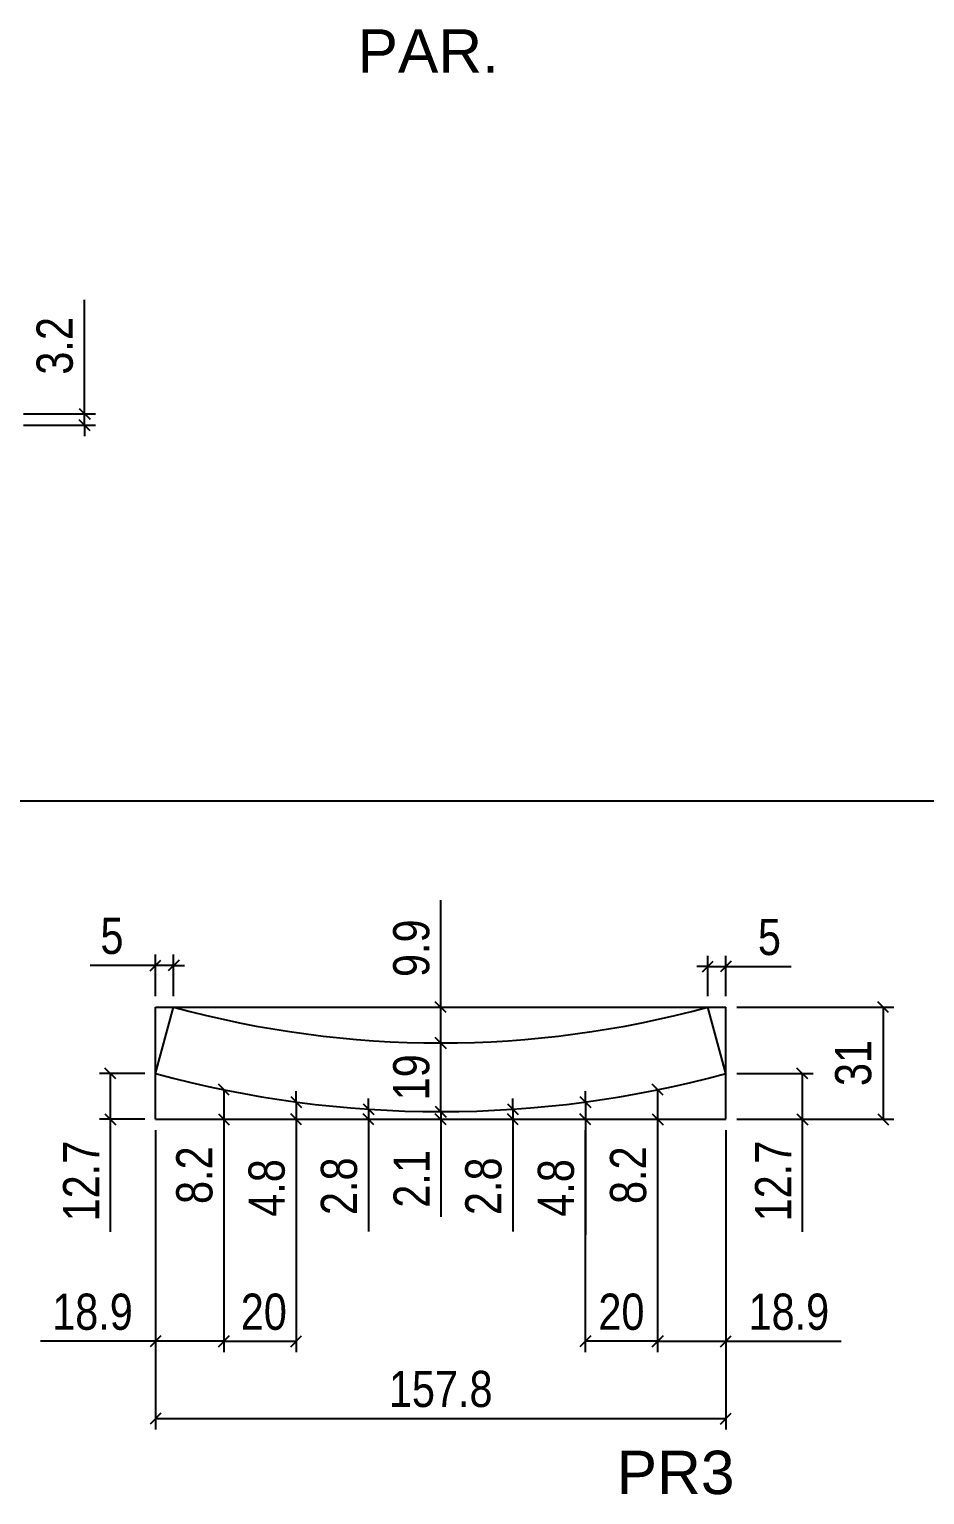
# Model space of a CAD drawing. Extents: x 2815 to 9069, y 548 to 5044.
# Drawn here: x 6887.7 to 7135.4, y 2167.5 to 2572.7 of the extents above; entities that cross this region are included whole.
import ezdxf

# ---------------------------------------------------------------- set-up
doc = ezdxf.new("R2010")
doc.units = 0
for name, color, linetype in [('5', 5, 'Continuous'), ('Cotas', 1, 'Continuous'), ('Painéis', 200, 'Continuous')]:
    doc.layers.add(name, color=color, linetype=linetype)
doc.layers.add('Escoras', color=2, linetype='Continuous', lineweight=25)
doc.styles.add('COTA TECNICA-50', font='techl___.ttf', dxfattribs={"height": 10})
doc.styles.get("Standard").update_dxf_attribs({"font": 'arial.ttf'})
doc.dimstyles.new('COTA PAINEL-50', dxfattribs={"dimtxt": 10, "dimasz": 3, "dimexe": 3, "dimexo": 3, "dimgap": 3, "dimtad": 1, "dimdec": 1, "dimzin": 12, "dimdsep": 46, "dimtxsty": 'COTA TECNICA-50', "dimblk1": 'OBLIQUE', "dimblk2": 'OBLIQUE', "dimsah": 1, "dimcen": 0.9, "dimclrd": 4, "dimclre": 4, "dimclrt": 240, "dimadec": 1, "dimazin": 3, "dimtfac": 1, "dimtdec": 1, "dimtmove": 0, "dimatfit": 3, "dimfxl": 1, "dimtolj": 1, "dimtzin": 12, "dimarcsym": 0})

# ---------------------------------------------------------------- blocks, each defined once
blk = doc.blocks.new('_Oblique')
at = {"color": 0, "linetype": 'ByBlock', "lineweight": -2}
blk.add_line((-0.5, -0.5), (0.5, 0.5), dxfattribs=at)
blk = doc.blocks.new('*D306')
at = {"layer": 'Defpoints', "color": 0, "linetype": 'ByBlock', "transparency": 16777216}
for p in [(6922.61, 2271.36), (7080.4, 2271.36), (7080.4, 2188.59)]:
    blk.add_point(p, dxfattribs=at)
at = {"layer": 'Painéis', "color": 4, "linetype": 'ByBlock', "lineweight": -2, "transparency": 16777216}
for p, q in [((6922.61, 2268.36), (6922.61, 2185.59)), ((7080.4, 2268.36), (7080.4, 2185.59)), ((6922.61, 2188.59), (7080.4, 2188.59))]:
    blk.add_line(p, q, dxfattribs=at)
at = {"layer": 'Painéis', "color": 4, "linetype": 'ByBlock', "lineweight": -2, "transparency": 16777216, "xscale": 3, "yscale": 3, "zscale": 3, "rotation": 180}
blk.add_blockref('_Oblique', (6922.61, 2188.59), dxfattribs=at)
at = {"layer": 'Painéis', "color": 4, "linetype": 'ByBlock', "lineweight": -2, "transparency": 16777216, "xscale": 3, "yscale": 3, "zscale": 3}
blk.add_blockref('_Oblique', (7080.4, 2188.59), dxfattribs=at)
at = {"layer": 'Painéis', "color": 240, "linetype": 'ByBlock', "transparency": 16777216, "insert": (7001.51, 2196.72), "char_height": 10, "attachment_point": 5, "style": 'COTA TECNICA-50'}
blk.add_mtext('\\A1;157.8', dxfattribs=at)
blk = doc.blocks.new('*D307')
at = {"layer": 'Defpoints', "color": 0, "linetype": 'ByBlock', "transparency": 16777216}
for p in [(7080.4, 2302.35), (7080.4, 2271.36), (7123.9, 2271.36)]:
    blk.add_point(p, dxfattribs=at)
at = {"layer": 'Painéis', "color": 4, "linetype": 'ByBlock', "lineweight": -2, "transparency": 16777216}
for p, q in [((7083.4, 2302.35), (7126.9, 2302.35)), ((7123.9, 2302.35), (7123.9, 2271.36)), ((7083.4, 2271.36), (7126.9, 2271.36))]:
    blk.add_line(p, q, dxfattribs=at)
at = {"layer": 'Painéis', "color": 4, "linetype": 'ByBlock', "lineweight": -2, "transparency": 16777216, "xscale": 3, "yscale": 3, "zscale": 3}
for p, rotation in [((7123.9, 2302.35), 90), ((7123.9, 2271.36), 270)]:
    blk.add_blockref('_Oblique', p, dxfattribs=dict(at, rotation=rotation))
at = {"layer": 'Painéis', "color": 240, "linetype": 'ByBlock', "transparency": 16777216, "insert": (7115.68, 2286.91), "char_height": 10, "attachment_point": 5, "rotation": 90, "style": 'COTA TECNICA-50'}
blk.add_mtext('\\A1;31', dxfattribs=at)
blk = doc.blocks.new('*D308')
at = {"layer": 'Defpoints', "color": 0, "linetype": 'ByBlock', "transparency": 16777216}
for p in [(6922.61, 2284.02), (6910.09, 2271.36), (6922.61, 2271.36)]:
    blk.add_point(p, dxfattribs=at)
at = {"layer": 'Painéis', "color": 4, "linetype": 'ByBlock', "lineweight": -2, "transparency": 16777216}
for p, q in [((6919.61, 2284.02), (6907.09, 2284.02)), ((6910.09, 2284.02), (6910.09, 2271.36)), ((6919.61, 2271.36), (6907.09, 2271.36)), ((6910.09, 2271.36), (6910.09, 2240.19))]:
    blk.add_line(p, q, dxfattribs=at)
at = {"layer": 'Painéis', "color": 4, "linetype": 'ByBlock', "lineweight": -2, "transparency": 16777216, "xscale": 3, "yscale": 3, "zscale": 3}
for p, rotation in [((6910.09, 2284.02), 90), ((6910.09, 2271.36), 270)]:
    blk.add_blockref('_Oblique', p, dxfattribs=dict(at, rotation=rotation))
at = {"layer": 'Painéis', "color": 240, "linetype": 'ByBlock', "transparency": 16777216, "insert": (6902.02, 2254.27), "char_height": 10, "attachment_point": 5, "rotation": 90, "style": 'COTA TECNICA-50'}
blk.add_mtext('\\A1;12.7', dxfattribs=at)
blk = doc.blocks.new('*D309')
at = {"layer": 'Defpoints', "color": 0, "linetype": 'ByBlock', "transparency": 16777216}
for p in [(7080.4, 2284.02), (7080.4, 2271.36), (7101.55, 2271.36)]:
    blk.add_point(p, dxfattribs=at)
at = {"layer": 'Painéis', "color": 4, "linetype": 'ByBlock', "lineweight": -2, "transparency": 16777216}
for p, q in [((7083.4, 2284.02), (7104.55, 2284.02)), ((7101.55, 2284.02), (7101.55, 2271.36)), ((7083.4, 2271.36), (7104.55, 2271.36)), ((7101.55, 2271.36), (7101.55, 2240.19))]:
    blk.add_line(p, q, dxfattribs=at)
at = {"layer": 'Painéis', "color": 4, "linetype": 'ByBlock', "lineweight": -2, "transparency": 16777216, "xscale": 3, "yscale": 3, "zscale": 3}
for p, rotation in [((7101.55, 2284.02), 90), ((7101.55, 2271.36), 270)]:
    blk.add_blockref('_Oblique', p, dxfattribs=dict(at, rotation=rotation))
at = {"layer": 'Painéis', "color": 240, "linetype": 'ByBlock', "transparency": 16777216, "insert": (7093.48, 2254.27), "char_height": 10, "attachment_point": 5, "rotation": 90, "style": 'COTA TECNICA-50'}
blk.add_mtext('\\A1;12.7', dxfattribs=at)
blk = doc.blocks.new('*D310')
at = {"layer": 'Defpoints', "color": 0, "linetype": 'ByBlock', "transparency": 16777216}
for p in [(7080.4, 2313.59), (7075.4, 2302.35), (7080.4, 2302.35)]:
    blk.add_point(p, dxfattribs=at)
at = {"layer": 'Painéis', "color": 4, "linetype": 'ByBlock', "lineweight": -2, "transparency": 16777216}
for p, q in [((7075.4, 2305.35), (7075.4, 2316.59)), ((7080.4, 2305.35), (7080.4, 2316.59)), ((7075.4, 2313.59), (7072.4, 2313.59)), ((7075.4, 2313.59), (7080.4, 2313.59)), ((7080.4, 2313.59), (7098.5, 2313.59))]:
    blk.add_line(p, q, dxfattribs=at)
at = {"layer": 'Painéis', "color": 4, "linetype": 'ByBlock', "lineweight": -2, "transparency": 16777216, "xscale": 3, "yscale": 3, "zscale": 3}
blk.add_blockref('_Oblique', (7075.4, 2313.59), dxfattribs=at)
at = {"layer": 'Painéis', "color": 4, "linetype": 'ByBlock', "lineweight": -2, "transparency": 16777216, "xscale": 3, "yscale": 3, "zscale": 3, "rotation": 180}
blk.add_blockref('_Oblique', (7080.4, 2313.59), dxfattribs=at)
at = {"layer": 'Painéis', "color": 240, "linetype": 'ByBlock', "transparency": 16777216, "insert": (7092.45, 2321.7), "char_height": 10, "attachment_point": 5, "style": 'COTA TECNICA-50'}
blk.add_mtext('\\A1;5', dxfattribs=at)
blk = doc.blocks.new('*D311')
at = {"layer": 'Defpoints', "color": 0, "linetype": 'ByBlock', "transparency": 16777216}
for p in [(6922.61, 2313.89), (6922.61, 2302.35), (6927.61, 2302.35)]:
    blk.add_point(p, dxfattribs=at)
at = {"layer": 'Painéis', "color": 4, "linetype": 'ByBlock', "lineweight": -2, "transparency": 16777216}
for p, q in [((6922.61, 2313.89), (6904.52, 2313.89)), ((6922.61, 2305.35), (6922.61, 2316.89)), ((6927.61, 2313.89), (6922.61, 2313.89)), ((6927.61, 2305.35), (6927.61, 2316.89)), ((6927.61, 2313.89), (6930.61, 2313.89))]:
    blk.add_line(p, q, dxfattribs=at)
at = {"layer": 'Painéis', "color": 4, "linetype": 'ByBlock', "lineweight": -2, "transparency": 16777216, "xscale": 3, "yscale": 3, "zscale": 3}
blk.add_blockref('_Oblique', (6922.61, 2313.89), dxfattribs=at)
at = {"layer": 'Painéis', "color": 4, "linetype": 'ByBlock', "lineweight": -2, "transparency": 16777216, "xscale": 3, "yscale": 3, "zscale": 3, "rotation": 180}
blk.add_blockref('_Oblique', (6927.61, 2313.89), dxfattribs=at)
at = {"layer": 'Painéis', "color": 240, "linetype": 'ByBlock', "transparency": 16777216, "insert": (6910.56, 2321.99), "char_height": 10, "attachment_point": 5, "style": 'COTA TECNICA-50'}
blk.add_mtext('\\A1;5', dxfattribs=at)
blk = doc.blocks.new('*D94')
at = {"layer": 'Defpoints', "color": 0, "linetype": 'ByBlock', "transparency": 16777216}
for p in [(6922.61, 2271.36), (6941.51, 2271.36), (6922.61, 2209.97)]:
    blk.add_point(p, dxfattribs=at)
at = {"layer": 'Painéis', "color": 4, "linetype": 'ByBlock', "lineweight": -2, "transparency": 16777216}
for p, q in [((6922.61, 2268.36), (6922.61, 2206.97)), ((6941.51, 2268.36), (6941.51, 2206.97)), ((6922.61, 2209.97), (6890.75, 2209.97)), ((6941.51, 2209.97), (6922.61, 2209.97))]:
    blk.add_line(p, q, dxfattribs=at)
at = {"layer": 'Painéis', "color": 4, "linetype": 'ByBlock', "lineweight": -2, "transparency": 16777216, "xscale": 3, "yscale": 3, "zscale": 3, "rotation": 180}
blk.add_blockref('_Oblique', (6922.61, 2209.97), dxfattribs=at)
at = {"layer": 'Painéis', "color": 4, "linetype": 'ByBlock', "lineweight": -2, "transparency": 16777216, "xscale": 3, "yscale": 3, "zscale": 3}
blk.add_blockref('_Oblique', (6941.51, 2209.97), dxfattribs=at)
at = {"layer": 'Painéis', "color": 240, "linetype": 'ByBlock', "transparency": 16777216, "insert": (6905.18, 2218.07), "char_height": 10, "attachment_point": 5, "style": 'COTA TECNICA-50'}
blk.add_mtext('\\A1;18.9', dxfattribs=at)
blk = doc.blocks.new('*D95')
at = {"layer": 'Defpoints', "color": 0, "linetype": 'ByBlock', "transparency": 16777216}
for p in [(6941.51, 2271.36), (6961.51, 2271.36), (6961.51, 2209.97)]:
    blk.add_point(p, dxfattribs=at)
at = {"layer": 'Painéis', "color": 4, "linetype": 'ByBlock', "lineweight": -2, "transparency": 16777216}
for p, q in [((6941.51, 2268.36), (6941.51, 2206.97)), ((6961.51, 2268.36), (6961.51, 2206.97)), ((6941.51, 2209.97), (6961.51, 2209.97))]:
    blk.add_line(p, q, dxfattribs=at)
at = {"layer": 'Painéis', "color": 4, "linetype": 'ByBlock', "lineweight": -2, "transparency": 16777216, "xscale": 3, "yscale": 3, "zscale": 3, "rotation": 180}
blk.add_blockref('_Oblique', (6941.51, 2209.97), dxfattribs=at)
at = {"layer": 'Painéis', "color": 4, "linetype": 'ByBlock', "lineweight": -2, "transparency": 16777216, "xscale": 3, "yscale": 3, "zscale": 3}
blk.add_blockref('_Oblique', (6961.51, 2209.97), dxfattribs=at)
at = {"layer": 'Painéis', "color": 240, "linetype": 'ByBlock', "transparency": 16777216, "insert": (6952.57, 2218.07), "char_height": 10, "attachment_point": 5, "style": 'COTA TECNICA-50'}
blk.add_mtext('\\A1;20', dxfattribs=at)
blk = doc.blocks.new('*D96')
at = {"layer": 'Defpoints', "color": 0, "linetype": 'ByBlock', "transparency": 16777216}
for p in [(7061.51, 2271.36), (7080.4, 2271.36), (7080.4, 2209.97)]:
    blk.add_point(p, dxfattribs=at)
at = {"layer": 'Painéis', "color": 4, "linetype": 'ByBlock', "lineweight": -2, "transparency": 16777216}
for p, q in [((7061.51, 2268.36), (7061.51, 2206.97)), ((7080.4, 2268.36), (7080.4, 2206.97)), ((7061.51, 2209.97), (7080.4, 2209.97)), ((7080.4, 2209.97), (7112.27, 2209.97))]:
    blk.add_line(p, q, dxfattribs=at)
at = {"layer": 'Painéis', "color": 4, "linetype": 'ByBlock', "lineweight": -2, "transparency": 16777216, "xscale": 3, "yscale": 3, "zscale": 3, "rotation": 180}
blk.add_blockref('_Oblique', (7061.51, 2209.97), dxfattribs=at)
at = {"layer": 'Painéis', "color": 4, "linetype": 'ByBlock', "lineweight": -2, "transparency": 16777216, "xscale": 3, "yscale": 3, "zscale": 3}
blk.add_blockref('_Oblique', (7080.4, 2209.97), dxfattribs=at)
at = {"layer": 'Painéis', "color": 240, "linetype": 'ByBlock', "transparency": 16777216, "insert": (7097.83, 2218.07), "char_height": 10, "attachment_point": 5, "style": 'COTA TECNICA-50'}
blk.add_mtext('\\A1;18.9', dxfattribs=at)
blk = doc.blocks.new('*D97')
at = {"layer": 'Defpoints', "color": 0, "linetype": 'ByBlock', "transparency": 16777216}
for p in [(7041.51, 2271.36), (7061.51, 2271.36), (7041.51, 2209.97)]:
    blk.add_point(p, dxfattribs=at)
at = {"layer": 'Painéis', "color": 4, "linetype": 'ByBlock', "lineweight": -2, "transparency": 16777216}
for p, q in [((7041.51, 2268.36), (7041.51, 2206.97)), ((7061.51, 2268.36), (7061.51, 2206.97)), ((7061.51, 2209.97), (7041.51, 2209.97))]:
    blk.add_line(p, q, dxfattribs=at)
at = {"layer": 'Painéis', "color": 4, "linetype": 'ByBlock', "lineweight": -2, "transparency": 16777216, "xscale": 3, "yscale": 3, "zscale": 3, "rotation": 180}
blk.add_blockref('_Oblique', (7041.51, 2209.97), dxfattribs=at)
at = {"layer": 'Painéis', "color": 4, "linetype": 'ByBlock', "lineweight": -2, "transparency": 16777216, "xscale": 3, "yscale": 3, "zscale": 3}
blk.add_blockref('_Oblique', (7061.51, 2209.97), dxfattribs=at)
at = {"layer": 'Painéis', "color": 240, "linetype": 'ByBlock', "transparency": 16777216, "insert": (7051.51, 2218.07), "char_height": 10, "attachment_point": 5, "style": 'COTA TECNICA-50'}
blk.add_mtext('\\A1;20', dxfattribs=at)
blk = doc.blocks.new('*D98')
at = {"layer": 'Defpoints', "color": 0, "linetype": 'ByBlock', "transparency": 16777216}
for p in [(6941.51, 2279.53), (6941.51, 2271.36), (6941.51, 2271.36)]:
    blk.add_point(p, dxfattribs=at)
at = {"layer": 'Painéis', "color": 4, "linetype": 'ByBlock', "lineweight": -2, "transparency": 16777216}
for p, q in [((6941.51, 2279.53), (6941.51, 2271.36)), ((6944.51, 2279.53), (6944.51, 2279.53)), ((6941.51, 2271.36), (6941.51, 2243.42)), ((6944.51, 2271.36), (6944.51, 2271.36))]:
    blk.add_line(p, q, dxfattribs=at)
at = {"layer": 'Painéis', "color": 4, "linetype": 'ByBlock', "lineweight": -2, "transparency": 16777216, "xscale": 3, "yscale": 3, "zscale": 3}
for p, rotation in [((6941.51, 2279.53), 90), ((6941.51, 2271.36), 270)]:
    blk.add_blockref('_Oblique', p, dxfattribs=dict(at, rotation=rotation))
at = {"layer": 'Painéis', "color": 240, "linetype": 'ByBlock', "transparency": 16777216, "insert": (6933.41, 2255.89), "char_height": 10, "attachment_point": 5, "rotation": 90, "style": 'COTA TECNICA-50'}
blk.add_mtext('\\A1;8.2', dxfattribs=at)
blk = doc.blocks.new('*D99')
at = {"layer": 'Defpoints', "color": 0, "linetype": 'ByBlock', "transparency": 16777216}
for p in [(6961.51, 2276.14), (6961.51, 2271.36), (6961.51, 2271.36)]:
    blk.add_point(p, dxfattribs=at)
at = {"layer": 'Painéis', "color": 4, "linetype": 'ByBlock', "lineweight": -2, "transparency": 16777216}
for p, q in [((6961.51, 2276.14), (6961.51, 2279.14)), ((6961.51, 2276.14), (6961.51, 2271.36)), ((6964.51, 2276.14), (6964.51, 2276.14)), ((6961.51, 2271.36), (6961.51, 2239.36)), ((6964.51, 2271.36), (6964.51, 2271.36))]:
    blk.add_line(p, q, dxfattribs=at)
at = {"layer": 'Painéis', "color": 4, "linetype": 'ByBlock', "lineweight": -2, "transparency": 16777216, "xscale": 3, "yscale": 3, "zscale": 3}
for p, rotation in [((6961.51, 2276.14), 270), ((6961.51, 2271.36), 90)]:
    blk.add_blockref('_Oblique', p, dxfattribs=dict(at, rotation=rotation))
at = {"layer": 'Painéis', "color": 240, "linetype": 'ByBlock', "transparency": 16777216, "insert": (6953.41, 2252.36), "char_height": 10, "attachment_point": 5, "rotation": 90, "style": 'COTA TECNICA-50'}
blk.add_mtext('\\A1;4.8', dxfattribs=at)
blk = doc.blocks.new('*D100')
at = {"layer": 'Defpoints', "color": 0, "linetype": 'ByBlock', "transparency": 16777216}
for p in [(6981.51, 2274.13), (6981.51, 2271.36), (6981.52, 2271.36)]:
    blk.add_point(p, dxfattribs=at)
at = {"layer": 'Painéis', "color": 4, "linetype": 'ByBlock', "lineweight": -2, "transparency": 16777216}
for p, q in [((6981.52, 2274.13), (6981.52, 2277.13)), ((6981.52, 2274.13), (6981.52, 2271.36)), ((6984.51, 2274.13), (6984.52, 2274.13)), ((6981.52, 2271.36), (6981.52, 2240.3)), ((6984.51, 2271.36), (6984.52, 2271.36))]:
    blk.add_line(p, q, dxfattribs=at)
at = {"layer": 'Painéis', "color": 4, "linetype": 'ByBlock', "lineweight": -2, "transparency": 16777216, "xscale": 3, "yscale": 3, "zscale": 3}
for p, rotation in [((6981.52, 2274.13), 270), ((6981.52, 2271.36), 90)]:
    blk.add_blockref('_Oblique', p, dxfattribs=dict(at, rotation=rotation))
at = {"layer": 'Painéis', "color": 240, "linetype": 'ByBlock', "transparency": 16777216, "insert": (6973.42, 2252.83), "char_height": 10, "attachment_point": 5, "rotation": 90, "style": 'COTA TECNICA-50'}
blk.add_mtext('\\A1;2.8', dxfattribs=at)
blk = doc.blocks.new('*D101')
at = {"layer": 'Defpoints', "color": 0, "linetype": 'ByBlock', "transparency": 16777216}
for p in [(7001.51, 2273.46), (7001.51, 2271.36), (7001.51, 2271.36)]:
    blk.add_point(p, dxfattribs=at)
at = {"layer": 'Painéis', "color": 4, "linetype": 'ByBlock', "lineweight": -2, "transparency": 16777216}
for p, q in [((7001.51, 2273.46), (7001.51, 2276.46)), ((7001.51, 2273.46), (7001.51, 2271.36)), ((7004.51, 2273.46), (7004.51, 2273.46)), ((7001.51, 2271.36), (7001.51, 2244.36)), ((7004.51, 2271.36), (7004.51, 2271.36))]:
    blk.add_line(p, q, dxfattribs=at)
at = {"layer": 'Painéis', "color": 4, "linetype": 'ByBlock', "lineweight": -2, "transparency": 16777216, "xscale": 3, "yscale": 3, "zscale": 3}
for p, rotation in [((7001.51, 2273.46), 270), ((7001.51, 2271.36), 90)]:
    blk.add_blockref('_Oblique', p, dxfattribs=dict(at, rotation=rotation))
at = {"layer": 'Painéis', "color": 240, "linetype": 'ByBlock', "transparency": 16777216, "insert": (6993.45, 2254.86), "char_height": 10, "attachment_point": 5, "rotation": 90, "style": 'COTA TECNICA-50'}
blk.add_mtext('\\A1;2.1', dxfattribs=at)
blk = doc.blocks.new('*D102')
at = {"layer": 'Defpoints', "color": 0, "linetype": 'ByBlock', "transparency": 16777216}
for p in [(7021.51, 2274.13), (7021.47, 2271.36), (7021.51, 2271.36)]:
    blk.add_point(p, dxfattribs=at)
at = {"layer": 'Painéis', "color": 4, "linetype": 'ByBlock', "lineweight": -2, "transparency": 16777216}
for p, q in [((7018.51, 2274.13), (7018.47, 2274.13)), ((7021.47, 2274.13), (7021.47, 2277.13)), ((7021.47, 2274.13), (7021.47, 2271.36)), ((7018.51, 2271.36), (7018.47, 2271.36)), ((7021.47, 2271.36), (7021.47, 2240.3))]:
    blk.add_line(p, q, dxfattribs=at)
at = {"layer": 'Painéis', "color": 4, "linetype": 'ByBlock', "lineweight": -2, "transparency": 16777216, "xscale": 3, "yscale": 3, "zscale": 3}
for p, rotation in [((7021.47, 2274.13), 270), ((7021.47, 2271.36), 90)]:
    blk.add_blockref('_Oblique', p, dxfattribs=dict(at, rotation=rotation))
at = {"layer": 'Painéis', "color": 240, "linetype": 'ByBlock', "transparency": 16777216, "insert": (7013.37, 2252.83), "char_height": 10, "attachment_point": 5, "rotation": 90, "style": 'COTA TECNICA-50'}
blk.add_mtext('\\A1;2.8', dxfattribs=at)
blk = doc.blocks.new('*D103')
at = {"layer": 'Defpoints', "color": 0, "linetype": 'ByBlock', "transparency": 16777216}
for p in [(7041.51, 2276.14), (7041.51, 2271.36), (7041.53, 2271.36)]:
    blk.add_point(p, dxfattribs=at)
at = {"layer": 'Painéis', "color": 4, "linetype": 'ByBlock', "lineweight": -2, "transparency": 16777216}
for p, q in [((7041.53, 2276.14), (7041.53, 2279.14)), ((7041.53, 2276.14), (7041.53, 2271.36)), ((7044.51, 2276.14), (7044.53, 2276.14)), ((7041.53, 2271.36), (7041.53, 2239.36)), ((7044.51, 2271.36), (7044.53, 2271.36))]:
    blk.add_line(p, q, dxfattribs=at)
at = {"layer": 'Painéis', "color": 4, "linetype": 'ByBlock', "lineweight": -2, "transparency": 16777216, "xscale": 3, "yscale": 3, "zscale": 3}
for p, rotation in [((7041.53, 2276.14), 270), ((7041.53, 2271.36), 90)]:
    blk.add_blockref('_Oblique', p, dxfattribs=dict(at, rotation=rotation))
at = {"layer": 'Painéis', "color": 240, "linetype": 'ByBlock', "transparency": 16777216, "insert": (7033.44, 2252.36), "char_height": 10, "attachment_point": 5, "rotation": 90, "style": 'COTA TECNICA-50'}
blk.add_mtext('\\A1;4.8', dxfattribs=at)
blk = doc.blocks.new('*D104')
at = {"layer": 'Defpoints', "color": 0, "linetype": 'ByBlock', "transparency": 16777216}
for p in [(7061.51, 2279.53), (7061.51, 2271.36), (7061.51, 2271.36)]:
    blk.add_point(p, dxfattribs=at)
at = {"layer": 'Painéis', "color": 4, "linetype": 'ByBlock', "lineweight": -2, "transparency": 16777216}
for p, q in [((7061.51, 2279.53), (7061.51, 2271.36)), ((7064.51, 2279.53), (7064.51, 2279.53)), ((7061.51, 2271.36), (7061.51, 2243.42)), ((7064.51, 2271.36), (7064.51, 2271.36))]:
    blk.add_line(p, q, dxfattribs=at)
at = {"layer": 'Painéis', "color": 4, "linetype": 'ByBlock', "lineweight": -2, "transparency": 16777216, "xscale": 3, "yscale": 3, "zscale": 3}
for p, rotation in [((7061.51, 2279.53), 90), ((7061.51, 2271.36), 270)]:
    blk.add_blockref('_Oblique', p, dxfattribs=dict(at, rotation=rotation))
at = {"layer": 'Painéis', "color": 240, "linetype": 'ByBlock', "transparency": 16777216, "insert": (7053.41, 2255.89), "char_height": 10, "attachment_point": 5, "rotation": 90, "style": 'COTA TECNICA-50'}
blk.add_mtext('\\A1;8.2', dxfattribs=at)
blk = doc.blocks.new('*D105')
at = {"layer": 'Defpoints', "color": 0, "linetype": 'ByBlock', "transparency": 16777216}
for p in [(7001.51, 2292.46), (7001.51, 2292.46), (7001.51, 2273.46)]:
    blk.add_point(p, dxfattribs=at)
at = {"layer": 'Painéis', "color": 4, "linetype": 'ByBlock', "lineweight": -2, "transparency": 16777216}
for p, q in [((7001.51, 2273.46), (7001.51, 2292.46)), ((7004.51, 2292.46), (7004.51, 2292.46)), ((7004.51, 2273.46), (7004.51, 2273.46))]:
    blk.add_line(p, q, dxfattribs=at)
at = {"layer": 'Painéis', "color": 4, "linetype": 'ByBlock', "lineweight": -2, "transparency": 16777216, "xscale": 3, "yscale": 3, "zscale": 3}
for p, rotation in [((7001.51, 2292.46), 90), ((7001.51, 2273.46), 270)]:
    blk.add_blockref('_Oblique', p, dxfattribs=dict(at, rotation=rotation))
at = {"layer": 'Painéis', "color": 240, "linetype": 'ByBlock', "transparency": 16777216, "insert": (6993.42, 2282.96), "char_height": 10, "attachment_point": 5, "rotation": 90, "style": 'COTA TECNICA-50'}
blk.add_mtext('\\A1;19', dxfattribs=at)
blk = doc.blocks.new('*D328')
at = {"layer": 'Defpoints', "color": 0, "linetype": 'ByBlock', "transparency": 16777216}
for p in [(7001.51, 2302.35), (7001.51, 2302.35), (7001.51, 2292.46)]:
    blk.add_point(p, dxfattribs=at)
at = {"layer": 'Painéis', "color": 4, "linetype": 'ByBlock', "lineweight": -2, "transparency": 16777216}
for p, q in [((7001.51, 2302.35), (7001.51, 2331.95)), ((7001.51, 2292.46), (7001.51, 2302.35)), ((7004.51, 2302.35), (7004.51, 2302.35)), ((7004.51, 2292.46), (7004.51, 2292.46))]:
    blk.add_line(p, q, dxfattribs=at)
at = {"layer": 'Painéis', "color": 4, "linetype": 'ByBlock', "lineweight": -2, "transparency": 16777216, "xscale": 3, "yscale": 3, "zscale": 3}
for p, rotation in [((7001.51, 2302.35), 90), ((7001.51, 2292.46), 270)]:
    blk.add_blockref('_Oblique', p, dxfattribs=dict(at, rotation=rotation))
at = {"layer": 'Painéis', "color": 240, "linetype": 'ByBlock', "transparency": 16777216, "insert": (6993.42, 2318.65), "char_height": 10, "attachment_point": 5, "rotation": 90, "style": 'COTA TECNICA-50'}
blk.add_mtext('\\A1;9.9', dxfattribs=at)
blk = doc.blocks.new('*D165')
at = {"layer": 'Cotas', "color": 4, "linetype": 'ByBlock', "lineweight": -2, "transparency": 16777216}
for p, q in [((6902.99, 2466.43), (6902.99, 2497.98)), ((6886.13, 2466.43), (6905.99, 2466.43)), ((6902.99, 2463.26), (6902.99, 2466.43)), ((6886.13, 2463.26), (6905.99, 2463.26)), ((6902.99, 2463.26), (6902.99, 2460.26))]:
    blk.add_line(p, q, dxfattribs=at)
at = {"layer": 'Defpoints', "color": 0, "linetype": 'ByBlock', "transparency": 16777216}
for p in [(6883.13, 2466.43), (6902.99, 2466.43), (6883.13, 2463.26)]:
    blk.add_point(p, dxfattribs=at)
at = {"layer": 'Cotas', "color": 4, "linetype": 'ByBlock', "lineweight": -2, "transparency": 16777216, "xscale": 3, "yscale": 3, "zscale": 3}
for p, rotation in [((6902.99, 2466.43), 270), ((6902.99, 2463.26), 90)]:
    blk.add_blockref('_Oblique', p, dxfattribs=dict(at, rotation=rotation))
at = {"layer": 'Cotas', "color": 240, "linetype": 'ByBlock', "transparency": 16777216, "insert": (6894.77, 2485.21), "char_height": 10, "attachment_point": 5, "rotation": 90, "style": 'COTA TECNICA-50'}
blk.add_mtext('\\A1;3.2', dxfattribs=at)

msp = doc.modelspace()

# ---------------------------------------------------------------- linework, layer by layer
at = {"linetype": 'Continuous'}
for p, q in [((6922.61, 2284.02), (6927.61, 2302.35)), ((7080.4, 2284.02), (7075.4, 2302.35))]:
    msp.add_line(p, q, dxfattribs=at)
for radius in [281, 300]:
    msp.add_arc((7001.51, 2573.46), radius, 254.7531, 285.2469, dxfattribs=at)
at = {"layer": 'Escoras', "linetype": 'ByBlock'}
msp.add_line((6073.99, 2359.36), (7443.99, 2359.36), dxfattribs=at)
at = {"layer": 'Painéis', "linetype": 'ByBlock'}
for p, q in [((6922.61, 2302.35), (7080.4, 2302.35)), ((6922.61, 2271.36), (6922.61, 2302.35)), ((7080.4, 2271.36), (7080.4, 2302.35)), ((6922.61, 2271.36), (7080.4, 2271.36))]:
    msp.add_line(p, q, dxfattribs=at)

# ---------------------------------------------------------------- texts
at = {"layer": '5', "linetype": 'Continuous'}
for s, p in [('PAR.', (6978.5, 2560.74)), ('PR3', (7050.19, 2167.71))]:
    msp.add_text(s, height=12, rotation=360, dxfattribs=at).set_placement(p)

# ---------------------------------------------------------------- dimensions: what is measured, and where the dimension line sits
at = {"layer": 'Cotas', "linetype": 'ByBlock'}
dim = msp.add_linear_dim(base=(6902.99, 2466.43), p1=(6883.13, 2463.26), p2=(6883.13, 2466.43), angle=90, dimstyle='COTA PAINEL-50', override={"dimarcsym": 1}, dxfattribs=at)
dim.commit()
dim.dimension.update_dxf_attribs({"geometry": '*D165', "text_midpoint": (6894.77, 2485.21)})
at = {"layer": 'Painéis', "linetype": 'ByBlock'}
for base, p1, p2, picture, middle in [((7001.51, 2302.35), (7001.51, 2292.46), (7001.51, 2302.35), '*D328', (6993.42, 2318.65)), ((7001.51, 2292.46), (7001.51, 2273.46), (7001.51, 2292.46), '*D105', (6993.42, 2282.96)), ((6910.09, 2271.36), (6922.61, 2284.02), (6922.61, 2271.36), '*D308', (6902.02, 2254.27)), ((7101.55, 2271.36), (7080.4, 2284.02), (7080.4, 2271.36), '*D309', (7093.48, 2254.27)), ((6941.51, 2271.36), (6941.51, 2279.53), (6941.51, 2271.36), '*D98', (6933.41, 2255.89)), ((6961.51, 2271.36), (6961.51, 2276.14), (6961.51, 2271.36), '*D99', (6953.41, 2252.36)), ((7041.53, 2271.36), (7041.51, 2276.14), (7041.51, 2271.36), '*D103', (7033.44, 2252.36)), ((7061.51, 2271.36), (7061.51, 2279.53), (7061.51, 2271.36), '*D104', (7053.41, 2255.89)), ((6981.52, 2271.36), (6981.51, 2274.13), (6981.51, 2271.36), '*D100', (6973.42, 2252.83)), ((7001.51, 2271.36), (7001.51, 2273.46), (7001.51, 2271.36), '*D101', (6993.45, 2254.86)), ((7021.47, 2271.36), (7021.51, 2274.13), (7021.51, 2271.36), '*D102', (7013.37, 2252.83))]:
    dim = msp.add_linear_dim(base=base, p1=p1, p2=p2, angle=90, dimstyle='COTA PAINEL-50', override={"dimarcsym": 1}, dxfattribs=at)
    dim.commit()
    dim.dimension.update_dxf_attribs({"geometry": picture, "text_midpoint": middle})
for base, p1, p2, picture, middle in [((6922.61, 2313.89), (6927.61, 2302.35), (6922.61, 2302.35), '*D311', (6910.56, 2321.99)), ((7080.4, 2313.59), (7075.4, 2302.35), (7080.4, 2302.35), '*D310', (7092.45, 2321.7)), ((7080.4, 2188.59), (6922.61, 2271.36), (7080.4, 2271.36), '*D306', (7001.51, 2196.72)), ((7080.4, 2209.97), (7061.51, 2271.36), (7080.4, 2271.36), '*D96', (7097.83, 2218.07))]:
    dim = msp.add_linear_dim(base=base, p1=p1, p2=p2, dimstyle='COTA PAINEL-50', override={"dimarcsym": 1}, dxfattribs=at)
    dim.commit()
    dim.dimension.update_dxf_attribs({"geometry": picture, "text_midpoint": middle})
dim = msp.add_linear_dim(base=(7123.9, 2271.36), p1=(7080.4, 2302.35), p2=(7080.4, 2271.36), angle=90, dimstyle='COTA PAINEL-50', override={"dimarcsym": 1}, dxfattribs=at)
dim.commit()
dim.dimension.update_dxf_attribs({"geometry": '*D307', "text_midpoint": (7123.9, 2286.91), "dimtype": 160})
for base, p1, p2, picture, middle in [((6922.61, 2209.97), (6941.51, 2271.36), (6922.61, 2271.36), '*D94', (6905.18, 2209.97)), ((6961.51, 2209.97), (6941.51, 2271.36), (6961.51, 2271.36), '*D95', (6952.57, 2209.97)), ((7041.51, 2209.97), (7061.51, 2271.36), (7041.51, 2271.36), '*D97', (7051.51, 2209.97))]:
    dim = msp.add_linear_dim(base=base, p1=p1, p2=p2, dimstyle='COTA PAINEL-50', override={"dimarcsym": 1}, dxfattribs=at)
    dim.commit()
    dim.dimension.update_dxf_attribs({"geometry": picture, "text_midpoint": middle, "dimtype": 160})

doc.saveas('drawing.dxf')
